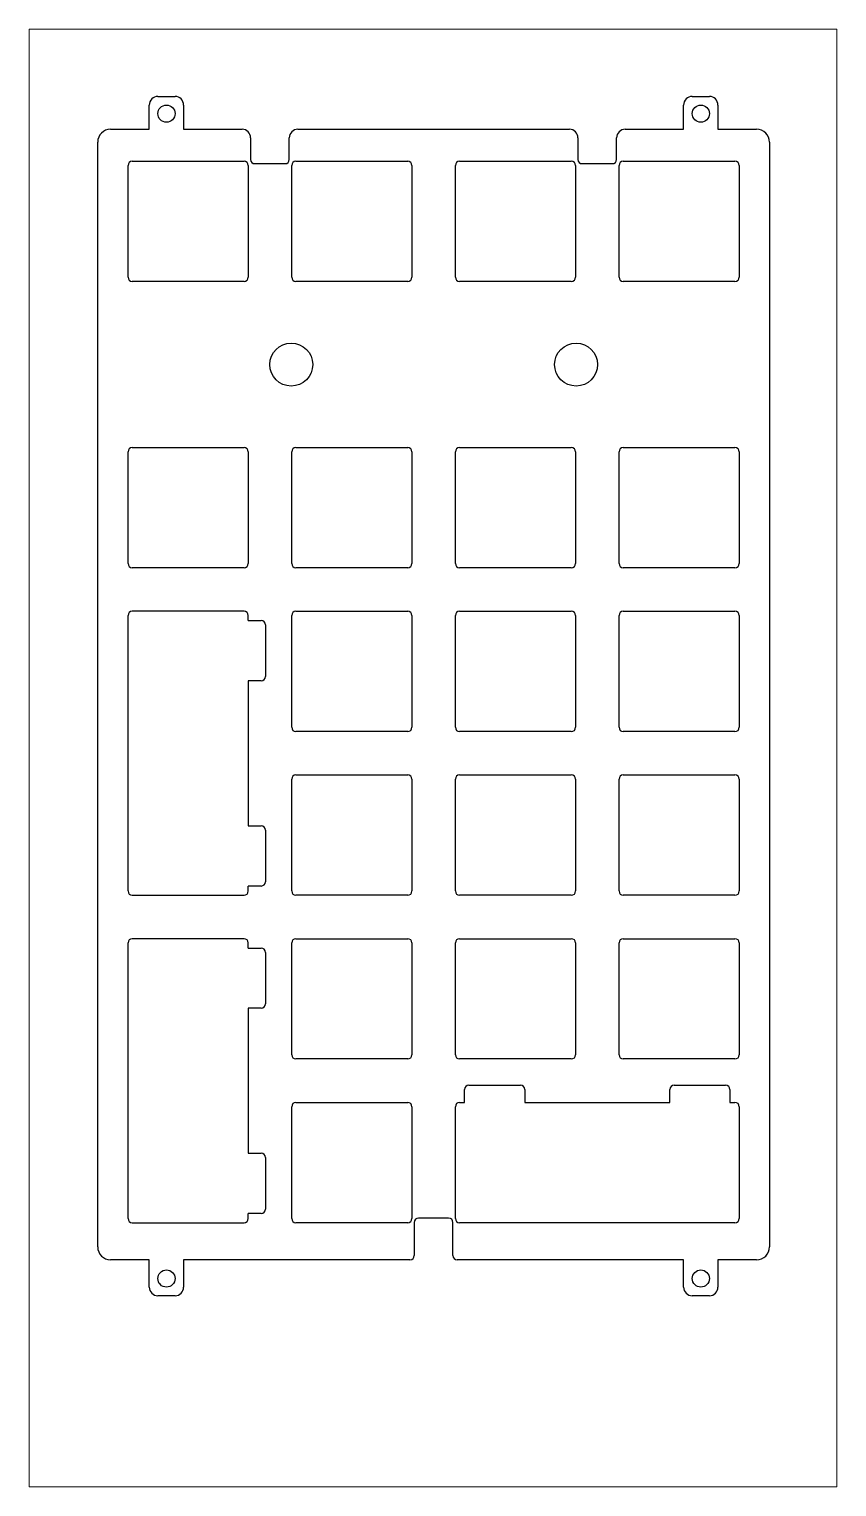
# Paper-space layout 'Layout1' of a CAD drawing. Header units: millimetres. Extents: x 0 to 94, y 0 to 170.
# The model-space entities are those that its viewports show. They can reach past a viewport. Long polylines and large blocks are cut down to what shows.
import ezdxf

# ---------------------------------------------------------------- set-up
doc = ezdxf.new("R2010")
doc.units = ezdxf.units.MM

msp = doc.modelspace()

# ---------------------------------------------------------------- linework, layer by layer
at = {"color": 18, "linetype": 'Continuous', "lineweight": 25, "true_color": 0x000000}
for points in [[(14.98, 161.8), (16.98, 161.8)], [(77.18, 161.8), (79.18, 161.8)], [(13.98, 157.98), (13.98, 160.8)], [(17.98, 160.8), (17.98, 157.98)], [(76.18, 157.98), (76.18, 160.8)], [(80.18, 160.8), (80.18, 157.98)], [(9.48, 157.98), (13.98, 157.98)], [(17.98, 157.98), (24.78, 157.98)], [(31.28, 157.98), (62.88, 157.98)], [(69.38, 157.98), (76.18, 157.98)], [(80.18, 157.98), (84.68, 157.98)], [(7.98, 27.92), (7.98, 156.48)], [(25.78, 156.98), (25.78, 154.48)], [(30.28, 154.48), (30.28, 156.98)], [(63.88, 156.98), (63.88, 154.48)], [(68.38, 154.48), (68.38, 156.98)], [(86.18, 156.48), (86.18, 27.92)], [(11.51, 140.77), (11.51, 153.77)], [(12.01, 154.27), (25.01, 154.27)], [(25.51, 153.77), (25.51, 140.77)], [(26.28, 153.98), (29.78, 153.98)], [(30.56, 140.77), (30.56, 153.77)], [(31.06, 154.27), (44.06, 154.27)], [(44.56, 153.77), (44.56, 140.77)], [(49.61, 140.77), (49.61, 153.77)], [(50.11, 154.27), (63.11, 154.27)], [(63.61, 153.77), (63.61, 140.77)], [(64.38, 153.98), (67.88, 153.98)], [(68.66, 140.77), (68.66, 153.77)], [(69.16, 154.27), (82.16, 154.27)], [(82.66, 153.77), (82.66, 140.77)], [(25.01, 140.27), (12.01, 140.27)], [(44.06, 140.27), (31.06, 140.27)], [(63.11, 140.27), (50.11, 140.27)], [(82.16, 140.27), (69.16, 140.27)], [(12.01, 120.94), (25.01, 120.94)], [(31.06, 120.94), (44.06, 120.94)], [(50.11, 120.94), (63.11, 120.94)], [(69.16, 120.94), (82.16, 120.94)], [(11.51, 107.44), (11.51, 120.44)], [(25.51, 120.44), (25.51, 107.44)], [(30.56, 107.44), (30.56, 120.44)], [(44.56, 120.44), (44.56, 107.44)], [(49.61, 107.44), (49.61, 120.44)], [(63.61, 120.44), (63.61, 107.44)], [(68.66, 107.44), (68.66, 120.44)], [(82.66, 120.44), (82.66, 107.44)], [(25.01, 106.94), (12.01, 106.94)], [(44.06, 106.94), (31.06, 106.94)], [(63.11, 106.94), (50.11, 106.94)], [(82.16, 106.94), (69.16, 106.94)], [(25.01, 101.89), (12.01, 101.89)], [(31.06, 101.89), (44.06, 101.89)], [(50.11, 101.89), (63.11, 101.89)], [(69.16, 101.89), (82.16, 101.89)], [(11.51, 69.34), (11.51, 101.39)], [(25.51, 100.8), (25.51, 101.39)], [(25.51, 100.8), (27.01, 100.8)], [(27.51, 100.3), (27.51, 94.3)], [(30.56, 88.39), (30.56, 101.39)], [(44.56, 101.39), (44.56, 88.39)], [(49.61, 88.39), (49.61, 101.39)], [(63.61, 101.39), (63.61, 88.39)], [(68.66, 88.39), (68.66, 101.39)], [(82.66, 101.39), (82.66, 88.39)], [(27.01, 93.8), (25.51, 93.8)], [(25.51, 93.8), (25.51, 76.92)], [(44.06, 87.89), (31.06, 87.89)], [(63.11, 87.89), (50.11, 87.89)], [(82.16, 87.89), (69.16, 87.89)], [(30.56, 69.34), (30.56, 82.34)], [(31.06, 82.84), (44.06, 82.84)], [(44.56, 82.34), (44.56, 69.34)], [(49.61, 69.34), (49.61, 82.34)], [(50.11, 82.84), (63.11, 82.84)], [(63.61, 82.34), (63.61, 69.34)], [(68.66, 69.34), (68.66, 82.34)], [(69.16, 82.84), (82.16, 82.84)], [(82.66, 82.34), (82.66, 69.34)], [(25.51, 76.92), (27.01, 76.92)], [(27.51, 76.42), (27.51, 70.42)], [(25.51, 69.34), (25.51, 69.92)], [(27.01, 69.92), (25.51, 69.92)], [(12.01, 68.84), (25.01, 68.84)], [(44.06, 68.84), (31.06, 68.84)], [(63.11, 68.84), (50.11, 68.84)], [(82.16, 68.84), (69.16, 68.84)], [(11.51, 31.24), (11.51, 63.29)], [(25.01, 63.79), (12.01, 63.79)], [(25.51, 62.7), (25.51, 63.29)], [(30.56, 50.29), (30.56, 63.29)], [(31.06, 63.79), (44.06, 63.79)], [(44.56, 63.29), (44.56, 50.29)], [(49.61, 50.29), (49.61, 63.29)], [(50.11, 63.79), (63.11, 63.79)], [(63.61, 63.29), (63.61, 50.29)], [(68.66, 50.29), (68.66, 63.29)], [(69.16, 63.79), (82.16, 63.79)], [(82.66, 63.29), (82.66, 50.29)], [(25.51, 62.7), (27.01, 62.7)], [(27.51, 62.2), (27.51, 56.2)], [(27.01, 55.7), (25.51, 55.7)], [(25.51, 55.7), (25.51, 38.82)], [(44.06, 49.79), (31.06, 49.79)], [(63.11, 49.79), (50.11, 49.79)], [(82.16, 49.79), (69.16, 49.79)], [(50.69, 44.74), (50.69, 46.24)], [(51.19, 46.74), (57.19, 46.74)], [(57.69, 46.24), (57.69, 44.74)], [(74.57, 44.74), (74.57, 46.24)], [(75.07, 46.74), (81.07, 46.74)], [(81.57, 46.24), (81.57, 44.74)], [(30.56, 31.24), (30.56, 44.24)], [(31.06, 44.74), (44.06, 44.74)], [(44.56, 44.24), (44.56, 31.24)], [(49.61, 31.24), (49.61, 44.24)], [(50.11, 44.74), (50.69, 44.74)], [(57.69, 44.74), (74.57, 44.74)], [(81.57, 44.74), (82.16, 44.74)], [(82.66, 44.24), (82.66, 31.24)], [(25.51, 38.82), (27.01, 38.82)], [(27.51, 38.32), (27.51, 32.32)], [(12.01, 30.74), (25.01, 30.74)], [(25.51, 31.24), (25.51, 31.82)], [(27.01, 31.82), (25.51, 31.82)], [(44.06, 30.74), (31.06, 30.74)], [(44.83, 30.78), (44.83, 26.92)], [(48.83, 31.28), (45.33, 31.28)], [(49.33, 26.92), (49.33, 30.78)], [(82.16, 30.74), (50.11, 30.74)], [(13.98, 26.42), (9.48, 26.42)], [(13.98, 23.24), (13.98, 26.42)], [(17.98, 26.42), (17.98, 23.24)], [(44.33, 26.42), (17.98, 26.42)], [(76.18, 26.42), (49.83, 26.42)], [(76.18, 23.24), (76.18, 26.42)], [(84.68, 26.42), (80.18, 26.42)], [(80.18, 26.42), (80.18, 23.24)], [(16.98, 22.24), (14.98, 22.24)], [(79.18, 22.24), (77.18, 22.24)]]:
    msp.add_lwpolyline(points, dxfattribs=at)
for points in [[(14.98, 161.8), (14.43, 161.8), (13.98, 161.35), (13.98, 160.8)], [(17.98, 160.8), (17.98, 161.35), (17.53, 161.8), (16.98, 161.8)], [(77.18, 161.8), (76.63, 161.8), (76.18, 161.35), (76.18, 160.8)], [(80.18, 160.8), (80.18, 161.35), (79.73, 161.8), (79.18, 161.8)], [(9.48, 157.98), (8.65, 157.98), (7.98, 157.31), (7.98, 156.48)], [(25.78, 156.98), (25.78, 157.53), (25.33, 157.98), (24.78, 157.98)], [(31.28, 157.98), (30.73, 157.98), (30.28, 157.53), (30.28, 156.98)], [(63.88, 156.98), (63.88, 157.53), (63.43, 157.98), (62.88, 157.98)], [(69.38, 157.98), (68.83, 157.98), (68.38, 157.53), (68.38, 156.98)], [(86.18, 156.48), (86.18, 157.31), (85.51, 157.98), (84.68, 157.98)], [(25.78, 154.48), (25.78, 154.2), (26.01, 153.98), (26.28, 153.98)], [(29.78, 153.98), (30.06, 153.98), (30.28, 154.2), (30.28, 154.48)], [(63.88, 154.48), (63.88, 154.2), (64.11, 153.98), (64.38, 153.98)], [(67.88, 153.98), (68.16, 153.98), (68.38, 154.2), (68.38, 154.48)], [(12.01, 154.27), (11.73, 154.27), (11.51, 154.05), (11.51, 153.77)], [(25.51, 153.77), (25.51, 154.05), (25.28, 154.27), (25.01, 154.27)], [(31.06, 154.27), (30.78, 154.27), (30.56, 154.05), (30.56, 153.77)], [(44.56, 153.77), (44.56, 154.05), (44.33, 154.27), (44.06, 154.27)], [(50.11, 154.27), (49.83, 154.27), (49.61, 154.05), (49.61, 153.77)], [(63.61, 153.77), (63.61, 154.05), (63.38, 154.27), (63.11, 154.27)], [(69.16, 154.27), (68.88, 154.27), (68.66, 154.05), (68.66, 153.77)], [(82.66, 153.77), (82.66, 154.05), (82.43, 154.27), (82.16, 154.27)], [(11.51, 140.77), (11.51, 140.5), (11.73, 140.27), (12.01, 140.27)], [(25.01, 140.27), (25.28, 140.27), (25.51, 140.5), (25.51, 140.77)], [(30.56, 140.77), (30.56, 140.5), (30.78, 140.27), (31.06, 140.27)], [(44.06, 140.27), (44.33, 140.27), (44.56, 140.5), (44.56, 140.77)], [(49.61, 140.77), (49.61, 140.5), (49.83, 140.27), (50.11, 140.27)], [(63.11, 140.27), (63.38, 140.27), (63.61, 140.5), (63.61, 140.77)], [(68.66, 140.77), (68.66, 140.5), (68.88, 140.27), (69.16, 140.27)], [(82.16, 140.27), (82.43, 140.27), (82.66, 140.5), (82.66, 140.77)], [(12.01, 120.94), (11.73, 120.94), (11.51, 120.71), (11.51, 120.44)], [(25.51, 120.44), (25.51, 120.71), (25.28, 120.94), (25.01, 120.94)], [(31.06, 120.94), (30.78, 120.94), (30.56, 120.71), (30.56, 120.44)], [(44.56, 120.44), (44.56, 120.71), (44.33, 120.94), (44.06, 120.94)], [(50.11, 120.94), (49.83, 120.94), (49.61, 120.71), (49.61, 120.44)], [(63.61, 120.44), (63.61, 120.71), (63.38, 120.94), (63.11, 120.94)], [(69.16, 120.94), (68.88, 120.94), (68.66, 120.71), (68.66, 120.44)], [(82.66, 120.44), (82.66, 120.71), (82.43, 120.94), (82.16, 120.94)], [(11.51, 107.44), (11.51, 107.16), (11.73, 106.94), (12.01, 106.94)], [(25.01, 106.94), (25.28, 106.94), (25.51, 107.16), (25.51, 107.44)], [(30.56, 107.44), (30.56, 107.16), (30.78, 106.94), (31.06, 106.94)], [(44.06, 106.94), (44.33, 106.94), (44.56, 107.16), (44.56, 107.44)], [(49.61, 107.44), (49.61, 107.16), (49.83, 106.94), (50.11, 106.94)], [(63.11, 106.94), (63.38, 106.94), (63.61, 107.16), (63.61, 107.44)], [(68.66, 107.44), (68.66, 107.16), (68.88, 106.94), (69.16, 106.94)], [(82.16, 106.94), (82.43, 106.94), (82.66, 107.16), (82.66, 107.44)], [(12.01, 101.89), (11.73, 101.89), (11.51, 101.66), (11.51, 101.39)], [(25.51, 101.39), (25.51, 101.66), (25.28, 101.89), (25.01, 101.89)], [(31.06, 101.89), (30.78, 101.89), (30.56, 101.66), (30.56, 101.39)], [(44.56, 101.39), (44.56, 101.66), (44.33, 101.89), (44.06, 101.89)], [(50.11, 101.89), (49.83, 101.89), (49.61, 101.66), (49.61, 101.39)], [(63.61, 101.39), (63.61, 101.66), (63.38, 101.89), (63.11, 101.89)], [(69.16, 101.89), (68.88, 101.89), (68.66, 101.66), (68.66, 101.39)], [(82.66, 101.39), (82.66, 101.66), (82.43, 101.89), (82.16, 101.89)], [(27.51, 100.3), (27.51, 100.57), (27.28, 100.8), (27.01, 100.8)], [(27.01, 93.8), (27.28, 93.8), (27.51, 94.02), (27.51, 94.3)], [(30.56, 88.39), (30.56, 88.11), (30.78, 87.89), (31.06, 87.89)], [(44.06, 87.89), (44.33, 87.89), (44.56, 88.11), (44.56, 88.39)], [(49.61, 88.39), (49.61, 88.11), (49.83, 87.89), (50.11, 87.89)], [(63.11, 87.89), (63.38, 87.89), (63.61, 88.11), (63.61, 88.39)], [(68.66, 88.39), (68.66, 88.11), (68.88, 87.89), (69.16, 87.89)], [(82.16, 87.89), (82.43, 87.89), (82.66, 88.11), (82.66, 88.39)], [(31.06, 82.84), (30.78, 82.84), (30.56, 82.61), (30.56, 82.34)], [(44.56, 82.34), (44.56, 82.61), (44.33, 82.84), (44.06, 82.84)], [(50.11, 82.84), (49.83, 82.84), (49.61, 82.61), (49.61, 82.34)], [(63.61, 82.34), (63.61, 82.61), (63.38, 82.84), (63.11, 82.84)], [(69.16, 82.84), (68.88, 82.84), (68.66, 82.61), (68.66, 82.34)], [(82.66, 82.34), (82.66, 82.61), (82.43, 82.84), (82.16, 82.84)], [(27.51, 76.42), (27.51, 76.7), (27.28, 76.92), (27.01, 76.92)], [(27.01, 69.92), (27.28, 69.92), (27.51, 70.15), (27.51, 70.42)], [(11.51, 69.34), (11.51, 69.06), (11.73, 68.84), (12.01, 68.84)], [(25.01, 68.84), (25.28, 68.84), (25.51, 69.06), (25.51, 69.34)], [(30.56, 69.34), (30.56, 69.06), (30.78, 68.84), (31.06, 68.84)], [(44.06, 68.84), (44.33, 68.84), (44.56, 69.06), (44.56, 69.34)], [(49.61, 69.34), (49.61, 69.06), (49.83, 68.84), (50.11, 68.84)], [(63.11, 68.84), (63.38, 68.84), (63.61, 69.06), (63.61, 69.34)], [(68.66, 69.34), (68.66, 69.06), (68.88, 68.84), (69.16, 68.84)], [(82.16, 68.84), (82.43, 68.84), (82.66, 69.06), (82.66, 69.34)], [(12.01, 63.79), (11.73, 63.79), (11.51, 63.56), (11.51, 63.29)], [(25.51, 63.29), (25.51, 63.56), (25.28, 63.79), (25.01, 63.79)], [(31.06, 63.79), (30.78, 63.79), (30.56, 63.56), (30.56, 63.29)], [(44.56, 63.29), (44.56, 63.56), (44.33, 63.79), (44.06, 63.79)], [(50.11, 63.79), (49.83, 63.79), (49.61, 63.56), (49.61, 63.29)], [(63.61, 63.29), (63.61, 63.56), (63.38, 63.79), (63.11, 63.79)], [(69.16, 63.79), (68.88, 63.79), (68.66, 63.56), (68.66, 63.29)], [(82.66, 63.29), (82.66, 63.56), (82.43, 63.79), (82.16, 63.79)], [(27.51, 62.2), (27.51, 62.47), (27.28, 62.7), (27.01, 62.7)], [(27.01, 55.7), (27.28, 55.7), (27.51, 55.92), (27.51, 56.2)], [(30.56, 50.29), (30.56, 50.01), (30.78, 49.79), (31.06, 49.79)], [(44.06, 49.79), (44.33, 49.79), (44.56, 50.01), (44.56, 50.29)], [(49.61, 50.29), (49.61, 50.01), (49.83, 49.79), (50.11, 49.79)], [(63.11, 49.79), (63.38, 49.79), (63.61, 50.01), (63.61, 50.29)], [(68.66, 50.29), (68.66, 50.01), (68.88, 49.79), (69.16, 49.79)], [(82.16, 49.79), (82.43, 49.79), (82.66, 50.01), (82.66, 50.29)], [(51.19, 46.74), (50.92, 46.74), (50.69, 46.51), (50.69, 46.24)], [(57.69, 46.24), (57.69, 46.51), (57.47, 46.74), (57.19, 46.74)], [(75.07, 46.74), (74.79, 46.74), (74.57, 46.51), (74.57, 46.24)], [(81.57, 46.24), (81.57, 46.51), (81.35, 46.74), (81.07, 46.74)], [(31.06, 44.74), (30.78, 44.74), (30.56, 44.51), (30.56, 44.24)], [(44.56, 44.24), (44.56, 44.51), (44.33, 44.74), (44.06, 44.74)], [(50.11, 44.74), (49.83, 44.74), (49.61, 44.51), (49.61, 44.24)], [(82.66, 44.24), (82.66, 44.51), (82.43, 44.74), (82.16, 44.74)], [(27.51, 38.32), (27.51, 38.6), (27.28, 38.82), (27.01, 38.82)], [(27.01, 31.82), (27.28, 31.82), (27.51, 32.05), (27.51, 32.32)], [(11.51, 31.24), (11.51, 30.96), (11.73, 30.74), (12.01, 30.74)], [(25.01, 30.74), (25.28, 30.74), (25.51, 30.96), (25.51, 31.24)], [(30.56, 31.24), (30.56, 30.96), (30.78, 30.74), (31.06, 30.74)], [(44.06, 30.74), (44.33, 30.74), (44.56, 30.96), (44.56, 31.24)], [(45.33, 31.28), (45.06, 31.28), (44.83, 31.05), (44.83, 30.78)], [(49.33, 30.78), (49.33, 31.05), (49.11, 31.28), (48.83, 31.28)], [(49.61, 31.24), (49.61, 30.96), (49.83, 30.74), (50.11, 30.74)], [(82.16, 30.74), (82.43, 30.74), (82.66, 30.96), (82.66, 31.24)], [(7.98, 27.92), (7.98, 27.09), (8.65, 26.42), (9.48, 26.42)], [(84.68, 26.42), (85.51, 26.42), (86.18, 27.09), (86.18, 27.92)], [(44.33, 26.42), (44.61, 26.42), (44.83, 26.64), (44.83, 26.92)], [(49.33, 26.92), (49.33, 26.64), (49.56, 26.42), (49.83, 26.42)], [(13.98, 23.24), (13.98, 22.68), (14.43, 22.24), (14.98, 22.24)], [(16.98, 22.24), (17.53, 22.24), (17.98, 22.68), (17.98, 23.24)], [(76.18, 23.24), (76.18, 22.68), (76.63, 22.24), (77.18, 22.24)], [(79.18, 22.24), (79.73, 22.24), (80.18, 22.68), (80.18, 23.24)]]:
    msp.add_open_spline(points, degree=3, dxfattribs=at)
for points in [[(15.98, 158.8), (16.53, 158.8), (16.98, 159.25), (16.98, 159.8), (16.98, 160.35), (16.53, 160.8), (15.98, 160.8), (15.43, 160.8), (14.98, 160.35), (14.98, 159.8), (14.98, 159.25), (15.43, 158.8), (15.98, 158.8)], [(78.18, 158.8), (78.73, 158.8), (79.18, 159.25), (79.18, 159.8), (79.18, 160.35), (78.73, 160.8), (78.18, 160.8), (77.63, 160.8), (77.18, 160.35), (77.18, 159.8), (77.18, 159.25), (77.63, 158.8), (78.18, 158.8)], [(30.51, 128.1), (31.89, 128.1), (33.01, 129.22), (33.01, 130.6), (33.01, 131.98), (31.89, 133.1), (30.51, 133.1), (29.13, 133.1), (28.01, 131.98), (28.01, 130.6), (28.01, 129.22), (29.13, 128.1), (30.51, 128.1)], [(63.66, 128.1), (65.04, 128.1), (66.16, 129.22), (66.16, 130.6), (66.16, 131.98), (65.04, 133.1), (63.66, 133.1), (62.28, 133.1), (61.16, 131.98), (61.16, 130.6), (61.16, 129.22), (62.28, 128.1), (63.66, 128.1)], [(15.98, 23.24), (16.53, 23.24), (16.98, 23.68), (16.98, 24.24), (16.98, 24.79), (16.53, 25.24), (15.98, 25.24), (15.43, 25.24), (14.98, 24.79), (14.98, 24.24), (14.98, 23.68), (15.43, 23.24), (15.98, 23.24)], [(78.18, 23.24), (78.73, 23.24), (79.18, 23.68), (79.18, 24.24), (79.18, 24.79), (78.73, 25.24), (78.18, 25.24), (77.63, 25.24), (77.18, 24.79), (77.18, 24.24), (77.18, 23.68), (77.63, 23.24), (78.18, 23.24)]]:
    msp.add_open_spline(points, degree=3, knots=[0, 0, 0, 0, 1, 1, 1, 2, 2, 2, 3, 3, 3, 4, 4, 4, 4], dxfattribs=at)

psp = doc.layouts.get("Layout1")

# ---------------------------------------------------------------- viewports
at = {"layer": '0'}
psp.add_viewport(center=(47.01, 84.82), size=(94.02, 169.633), view_center_point=(47.01, 84.82), view_height=169.633, dxfattribs=at)

doc.saveas('drawing.dxf')
